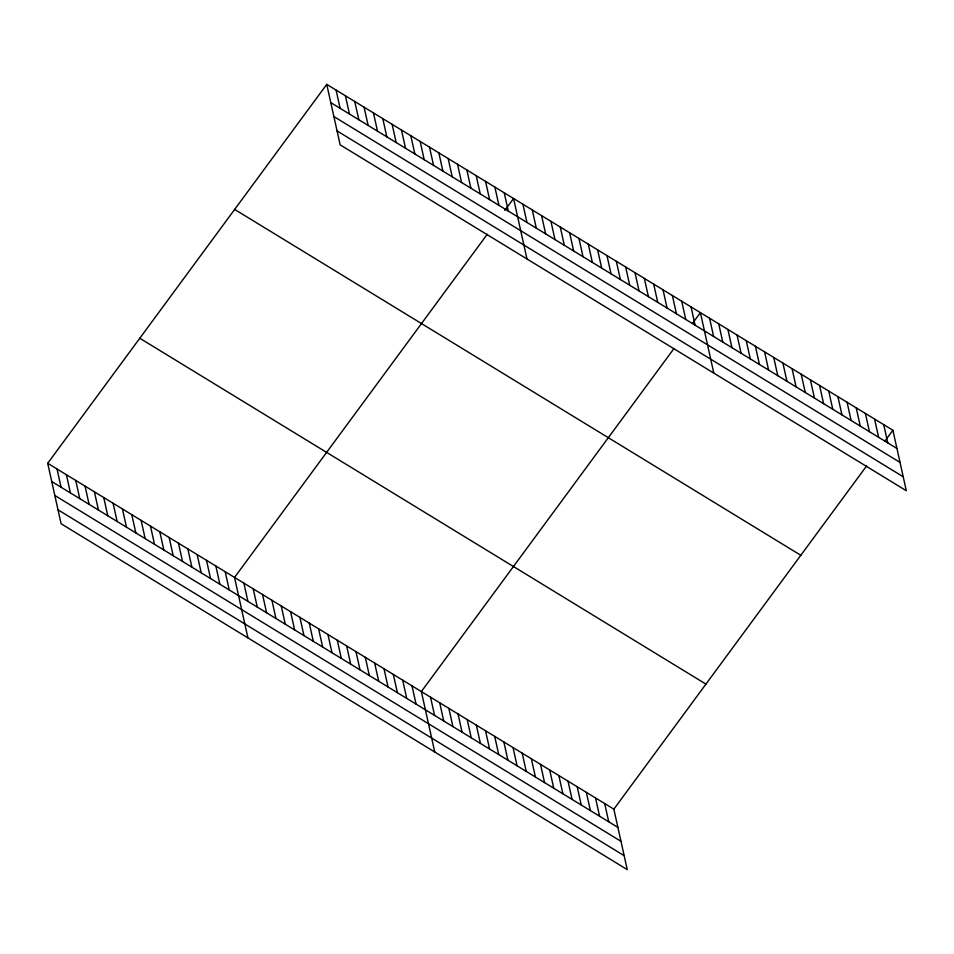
<?xml version="1.0" encoding="UTF-8"?>
<svg xmlns="http://www.w3.org/2000/svg" width="954" height="954" viewBox="0 0 954 954"><rect width="100%" height="100%" fill="white"/><g stroke="black" fill="none" stroke-linecap="round" stroke-linejoin="round"><path stroke-width="1.43" d="M47.7 463.298L613.851 809.159L627.255 869.619L61.104 523.758L47.7 463.298L326.745 84.381L892.896 430.242L906.3 490.702L340.149 144.841L326.745 84.381M487.267 234.243L234.529 577.432L247.933 637.892M504.797 210.429L513.574 198.515L526.978 258.975M674.096 348.377L421.358 691.567L434.762 752.026M692.509 323.37L700.403 312.65L713.807 373.109M613.851 809.159L866.59 465.969M885.002 440.963L892.896 430.242M330.788 102.615L896.939 448.475M333.876 116.555L900.027 462.416M337.06 130.913L903.211 476.773M234.66 209.427L800.811 555.288M139.785 338.253L705.936 684.113M51.743 481.531L617.894 827.392M54.831 495.46L620.982 841.321M58.015 509.818L624.166 855.678M883.726 424.649L887.769 442.883M874.568 419.044L878.61 437.278M865.397 413.452L869.44 431.685M856.227 407.847L860.269 426.08M847.069 402.242L851.111 420.476M837.898 396.649L841.941 414.883M828.728 391.045L832.77 409.278M819.569 385.452L823.612 403.685M810.399 379.847L814.442 398.08M801.229 374.254L805.271 392.488M792.07 368.649L796.113 386.883M782.9 363.045L786.943 381.278M773.73 357.452L777.772 375.685M764.571 351.847L768.614 370.08M755.401 346.254L759.444 364.488M746.231 340.65L750.273 358.883M737.072 335.057L741.115 353.29M727.902 329.452L731.945 347.685M718.732 323.847L722.774 342.081M709.573 318.254L713.616 336.488M691.066 306.949L695.108 325.183M681.716 301.237L685.759 319.471M672.379 295.537L676.422 313.771M663.042 289.825L667.084 308.059M653.693 284.125L657.735 302.346M644.355 278.413L648.398 296.646M635.018 272.701L639.049 290.934M625.669 267.001L629.712 285.234M616.332 261.289L620.374 279.522M606.982 255.589L611.025 273.822M597.645 249.876L601.688 268.11M588.308 244.176L592.351 262.41M578.959 238.464L583.001 256.698M569.621 232.764L573.664 250.997M560.284 227.052L564.327 245.285M550.935 221.352L554.978 239.573M541.598 215.64L545.64 233.873M532.26 209.928L536.303 228.161M522.911 204.228L526.954 222.461M504.237 192.815L508.267 211.049M494.887 187.103L498.93 205.337M485.55 181.403L489.593 199.636M476.201 175.691L480.244 193.924M466.864 169.991L470.906 188.224M604.693 803.554L608.735 821.788M457.526 164.279L461.569 182.512M595.523 797.961L599.565 816.183M448.177 158.579L452.22 176.8M586.352 792.357L590.395 810.59M438.84 152.867L442.883 171.1M577.194 786.752L581.236 804.985M429.503 147.154L433.545 165.388M568.024 781.159L572.066 799.392M420.154 141.454L424.196 159.688M558.853 775.554L562.896 793.788M410.816 135.742L414.859 153.976M549.695 769.961L553.737 788.195M401.479 130.042L405.522 148.275M540.524 764.357L544.567 782.59M392.13 124.33L396.172 142.563M531.354 758.764L535.397 776.985M382.792 118.63L386.835 136.863M522.196 753.159L526.238 771.392M373.443 112.918L377.486 131.151M513.025 747.554L517.068 765.788M364.106 107.218L368.149 125.451M503.855 741.962L507.898 760.195M354.769 101.506L358.811 119.739M494.697 736.357L498.739 754.59M345.42 95.794L349.462 114.027M485.526 730.764L489.569 748.997M336.082 90.093L340.125 108.327M476.356 725.159L480.399 743.393M467.198 719.566L471.24 737.788M458.027 713.962L462.07 732.195M448.857 708.357L452.9 726.59M439.699 702.764L443.741 720.997M430.528 697.159L434.571 715.393M412.021 685.854L416.063 704.088M402.683 680.154L406.726 698.388M393.334 674.442L397.377 692.676M383.997 668.73L388.039 686.963M374.66 663.03L378.702 681.263M365.31 657.318L369.353 675.551M355.973 651.618L360.016 669.851M346.636 645.906L350.667 664.139M337.287 640.206L341.329 658.439M327.949 634.493L331.992 652.727M318.6 628.793L322.643 647.027M309.263 623.081L313.306 641.315M299.926 617.381L303.968 635.602M290.576 611.669L294.619 629.902M281.239 605.957L285.282 624.19M271.902 600.257L275.945 618.49M262.553 594.545L266.595 612.778M253.215 588.845L257.258 607.078M243.878 583.132L247.921 601.366M225.192 571.72L229.234 589.954M215.842 566.02L219.885 584.253M206.505 560.308L210.548 578.541M197.168 554.608L201.211 572.829M187.819 548.896L191.861 567.129M178.481 543.184L182.524 561.417M169.144 537.484L173.187 555.717M159.795 531.772L163.838 550.005M150.458 526.071L154.5 544.305M141.12 520.359L145.163 538.593M131.771 514.659L135.814 532.892M122.434 508.947L126.477 527.18M113.097 503.247L117.127 521.48M103.747 497.535L107.79 515.768M94.41 491.823L98.453 510.056M85.061 486.123L89.104 504.356M75.724 480.411L79.766 498.644M66.386 474.71L70.429 492.944M57.037 468.998L61.08 487.232"/></g></svg>
